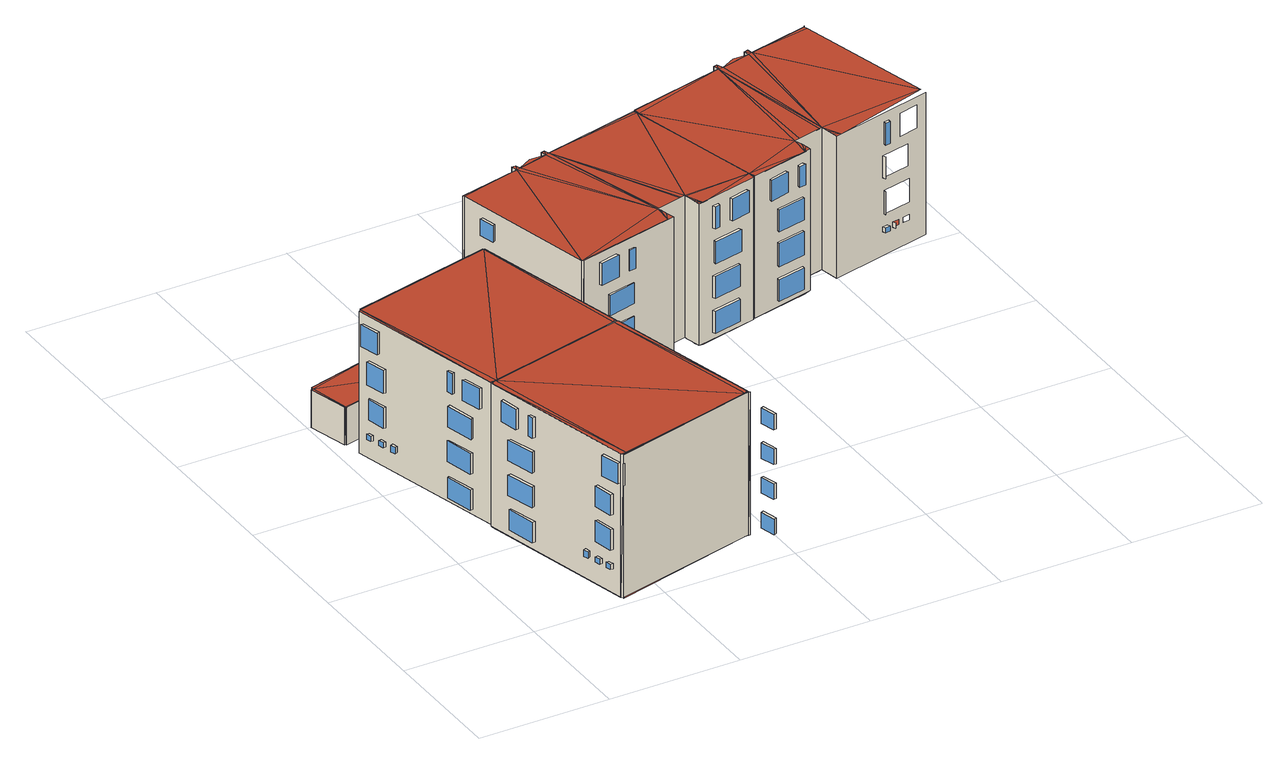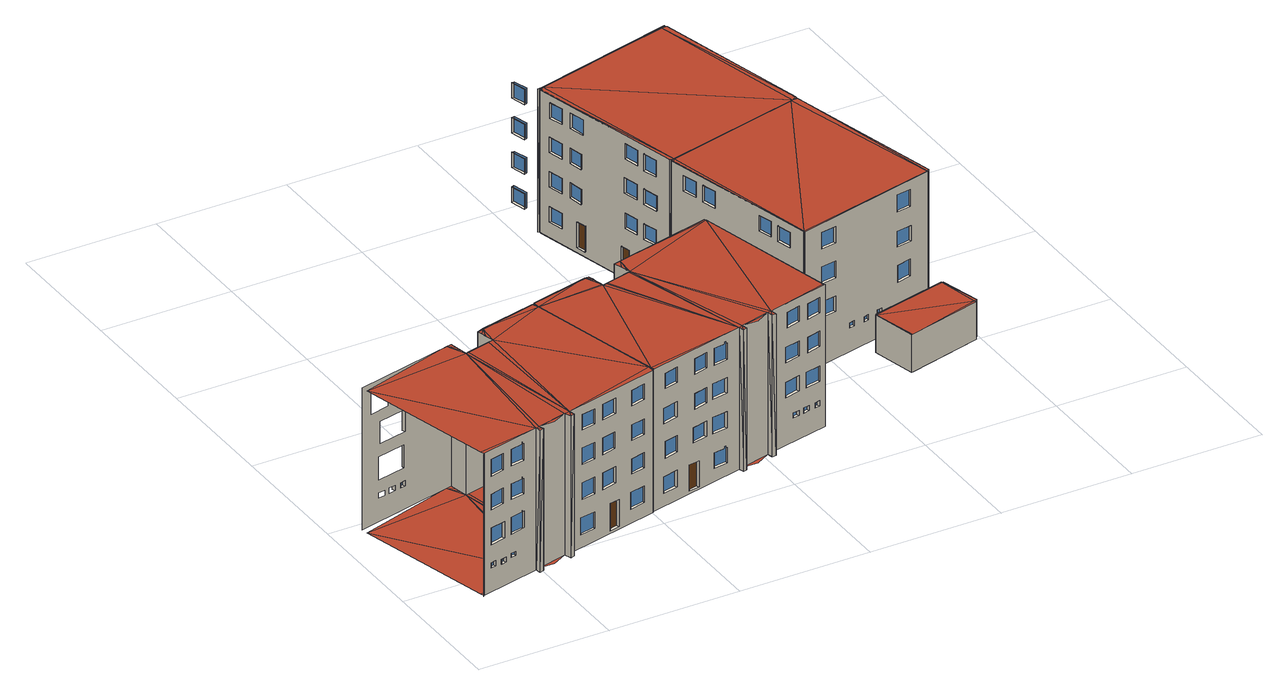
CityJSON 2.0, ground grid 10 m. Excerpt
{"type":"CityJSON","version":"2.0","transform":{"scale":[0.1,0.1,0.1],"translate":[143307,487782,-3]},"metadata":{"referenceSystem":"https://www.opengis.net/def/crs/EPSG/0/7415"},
"CityObjects":{
"building1":{"type":"Building","geometry":[{"type":"MultiSurface","lod":"2.2","boundaries":[[[0,1,2,3]],[[4,5,6,7]],[[8,9,10,11]],[[12,13,14,15]],[[16,1,0,17]],[[18,19,20,21]],[[22,5,4,23]],[[24,9,8,25]],[[26,13,12,27]],[[28,2,1,16]],[[17,0,3,29]],[[23,4,7,30]],[[31,6,5,22]],[[32,33,34,35]],[[30,7,6,31]],[[36,37,38,39]],[[40,10,9,24]],[[41,14,13,26]],[[25,8,11,42]],[[27,12,15,43]],[[29,3,2,28]],[[44,19,18,45]],[[45,18,21,46]],[[47,20,19,44]],[[48,49,50]],[[42,11,10,40]],[[43,15,14,41]],[[46,21,20,47]],[[51,48,50]],[[52,37,36,53]],[[53,36,39,54]],[[55,38,37,52]],[[54,39,38,55]],[[56,48,57]],[[58,59,51]],[[51,50,60]],[[48,61,49]],[[62,63,64,65]],[[66,67,68,69]],[[50,70,60]],[[61,71,49]],[[72,73,74,75]],[[76,77,78,79]],[[49,50,80,81],[82,83,84,85],[25,24,40,42],[27,26,41,43],[17,16,28,29],[86,87,88,89],[90,91,92,93],[94,95,96,97],[98,99,100,101],[53,52,55,54],[45,44,47,46],[23,22,31,30]],[[87,63,62,86]],[[99,67,66,98]],[[91,73,72,90]],[[95,77,76,94]],[[86,62,65,89]],[[88,64,63,87]],[[89,65,64,88]],[[102,103,104,105]],[[100,68,67,99]],[[98,66,69,101]],[[92,74,73,91]],[[96,78,77,95]],[[90,72,75,93]],[[94,76,79,97]],[[83,103,102,82]],[[101,69,68,100]],[[93,75,74,92]],[[97,79,78,96]],[[84,104,103,83]],[[82,102,105,85]],[[85,105,104,84]],[[106,107,108,109]],[[110,111,112,113]],[[114,115,116,117]],[[118,107,106,119]],[[120,121,122,123]],[[119,106,109,124]],[[125,108,107,118]],[[126,111,110,127]],[[128,115,114,129]],[[130,121,120,131]],[[132,133,134,135]],[[70,136,60]],[[137,71,61]],[[124,109,108,125]],[[138,112,111,126]],[[127,110,113,139]],[[140,116,115,128]],[[129,114,117,141]],[[131,120,123,142]],[[143,122,121,130]],[[144,133,132,145]],[[145,132,135,146]],[[147,134,133,144]],[[139,113,112,138]],[[141,117,116,140]],[[142,123,122,143]],[[146,135,134,147]],[[80,136,70]],[[137,81,71]],[[148,149,150]],[[81,151,152]],[[153,154,155,156]],[[81,148,157,158],[159,160,161,162],[163,164,165,166],[167,168,169,170],[119,118,125,124],[171,172,173,174],[175,176,177,178],[179,180,181,182],[129,128,140,141],[131,130,143,142],[127,126,138,139],[145,144,147,146]],[[183,184,185,186]],[[187,188,189,190]],[[191,192,193,194]],[[180,154,153,179]],[[179,153,156,182]],[[181,155,154,180]],[[182,156,155,181]],[[195,196,197,198]],[[199,200,201,202]],[[168,188,187,167]],[[164,192,191,163]],[[176,184,183,175]],[[177,185,184,176]],[[175,183,186,178]],[[178,186,185,177]],[[160,200,199,159]],[[167,187,190,170]],[[169,189,188,168]],[[163,191,194,166]],[[165,193,192,164]],[[150,149,203]],[[151,204,152]],[[172,196,195,171]],[[171,195,198,174]],[[173,197,196,172]],[[159,199,202,162]],[[161,201,200,160]],[[170,190,189,169]],[[166,194,193,165]],[[174,198,197,173]],[[149,157,203]],[[204,158,152]],[[162,202,201,161]],[[157,158,203]],[[205,206,207]],[[158,204,203]],[[208,209,207,206]],[[207,209,205]],[[208,206,210]],[[205,210,206]],[[211,212,210]],[[211,210,205]],[[203,204,213]],[[204,214,213]],[[209,208,215]],[[205,209,215]],[[208,210,216]],[[208,216,215]],[[215,216,217]],[[215,217,218]],[[219,220,221,222]],[[223,224,225,226]],[[227,228,229,230]],[[211,205,231]],[[210,212,232]],[[233,205,215]],[[216,210,234]],[[235,236,221,220]],[[222,221,236,237]],[[238,235,220,219]],[[215,218,239]],[[240,217,216]],[[241,242,225,224]],[[243,241,224,223]],[[226,225,242,244]],[[245,246,229,228]],[[247,245,228,227]],[[230,229,246,248]],[[58,249,59]],[[250,56,57]],[[250,137,61]],[[60,136,249]],[[237,236,235,238]],[[244,242,241,243]],[[248,246,245,247]],[[212,211,231,232]],[[217,218,251,252]],[[150,203,253]],[[254,204,151]],[[213,255,203]],[[214,204,256]],[[233,231,205]],[[234,210,232]],[[233,215,239]],[[216,234,240]],[[48,51,257,258]],[[259,260,261,262]],[[263,264,261,260]],[[265,263,260,259]],[[262,261,264,266]],[[266,264,263,265]],[[81,148,267,268]],[[81,80,269,268]],[[270,271,272,273]],[[256,255,213,214],[243,244,226,223],[238,237,222,219],[247,248,230,227],[274,275,276,277],[278,279,280,281],[282,283,284,285],[265,266,262,259],[286,287,273,270],[288,289,290,291]],[[292,293,272,271]],[[273,272,293,287]],[[286,292,271,270]],[[287,293,292,286]],[[234,232,231]],[[233,234,231]],[[294,234,233]],[[294,295,234]],[[233,296,294]],[[234,295,297]],[[234,297,240]],[[233,239,296]],[[252,251,294,295]],[[297,252,240]],[[239,251,296]],[[136,298,249]],[[299,137,250]],[[291,300,301,290]],[[302,303,301,300]],[[288,302,300,291]],[[290,301,303,289]],[[299,254,151]],[[150,253,304]],[[289,303,302,288]],[[203,255,253]],[[256,204,254]],[[281,305,306,280]],[[285,307,308,284]],[[277,309,310,276]],[[311,312,306,305]],[[278,311,305,281]],[[280,306,312,279]],[[313,314,308,307]],[[282,313,307,285]],[[284,308,314,283]],[[315,316,310,309]],[[276,310,316,275]],[[274,315,309,277]],[[279,312,311,278]],[[283,314,313,282]],[[275,316,315,274]],[[317,318,319,320]],[[321,322,323,324]],[[325,326,327,328]],[[329,330,331,332]],[[333,318,317,334]],[[335,322,321,336]],[[337,326,325,338]],[[339,330,329,340]],[[334,317,320,341]],[[342,319,318,333]],[[336,321,324,343]],[[344,323,322,335]],[[338,325,328,345]],[[346,327,326,337]],[[340,329,332,347]],[[348,331,330,339]],[[349,350,351,352]],[[353,354,355,356]],[[357,358,359,360]],[[361,362,363,364]],[[341,320,319,342]],[[343,324,323,344]],[[345,328,327,346]],[[347,332,331,348]],[[249,365,257]],[[250,258,366]],[[257,367,249]],[[258,250,368]],[[369,350,349,370]],[[371,354,353,372]],[[373,358,357,374]],[[375,362,361,376]],[[370,349,352,377]],[[372,353,356,378]],[[374,357,360,379]],[[380,351,350,369]],[[381,355,354,371]],[[382,359,358,373]],[[376,361,364,383]],[[384,363,362,375]],[[385,386,387,388]],[[389,390,391,392]],[[393,394,395,396]],[[377,352,351,380]],[[378,356,355,381]],[[379,360,359,382]],[[257,258,368]],[[383,364,363,384]],[[397,398,399,400]],[[249,298,365]],[[299,250,366]],[[257,368,367]],[[401,386,385,402]],[[403,390,389,404]],[[405,394,393,406]],[[402,385,388,407]],[[408,387,386,401]],[[404,389,392,409]],[[410,391,390,403]],[[406,393,396,411]],[[412,395,394,405]],[[413,398,397,414]],[[415,399,398,413]],[[414,397,400,416]],[[407,388,387,408]],[[409,392,391,410]],[[411,396,395,412]],[[416,400,399,415]],[[417,418,419,420]],[[421,422,423,424]],[[425,426,427,428]],[[429,430,431,432]],[[433,418,417,434]],[[435,436,437,438]],[[258,257,439,440],[441,442,443,444],[445,446,447,448],[449,450,451,452],[453,454,455,456],[457,458,459,460],[461,462,463,464],[406,405,412,411],[376,375,384,383],[404,403,410,409],[370,369,380,377],[402,401,408,407],[372,371,381,378],[374,373,382,379],[465,466,467,468],[469,470,471,472],[414,413,415,416],[434,433,473,474]],[[454,422,421,453]],[[462,426,425,461]],[[446,430,429,445]],[[434,417,420,474]],[[473,419,418,433]],[[298,439,365]],[[440,299,366]],[[474,420,419,473]],[[453,421,424,456]],[[455,423,422,454]],[[461,425,428,464]],[[463,427,426,462]],[[445,429,432,448]],[[447,431,430,446]],[[475,476,477,478]],[[479,480,481,482]],[[483,484,485,486]],[[487,488,489,490]],[[456,424,423,455]],[[464,428,427,463]],[[448,432,431,447]],[[470,436,435,469]],[[469,435,438,472]],[[471,437,436,470]],[[472,438,437,471]],[[442,476,475,441]],[[458,480,479,457]],[[450,484,483,449]],[[466,488,487,465]],[[441,475,478,444]],[[443,477,476,442]],[[457,479,482,460]],[[459,481,480,458]],[[449,483,486,452]],[[451,485,484,450]],[[465,487,490,468]],[[467,489,488,466]],[[468,490,489,467]],[[491,492,493,494]],[[444,478,477,443]],[[460,482,481,459]],[[452,486,485,451]],[[495,267,304]],[[268,496,299]],[[269,439,298]],[[268,299,440]],[[497,492,491,498]],[[499,500,501,502]],[[498,491,494,503]],[[504,493,492,497]],[[269,268,440]],[[503,494,493,504]],[[269,440,439]],[[505,500,499,506]],[[506,499,502,507]],[[508,501,500,505]],[[253,495,304]],[[299,496,254]],[[507,502,501,508]],[[509,510,511,512]],[[513,514,515,516]],[[517,518,519,520]],[[521,522,523,524]],[[525,510,509,526]],[[268,267,527,528],[529,530,531,532],[533,534,535,536],[537,538,539,540],[541,542,543,544],[545,546,547,548],[549,550,551,552],[553,554,555,556],[506,505,508,507],[498,497,504,503],[526,525,557,558]],[[542,514,513,541]],[[550,518,517,549]],[[534,522,521,533]],[[526,509,512,558]],[[557,511,510,525]],[[558,512,511,557]],[[559,560,561,562]],[[563,564,565,566]],[[567,568,569,570]],[[571,572,573,574]],[[543,515,514,542]],[[541,513,516,544]],[[549,517,520,552]],[[551,519,518,550]],[[533,521,524,536]],[[535,523,522,534]],[[544,516,515,543]],[[552,520,519,551]],[[536,524,523,535]],[[527,495,253]],[[496,528,254]],[[554,560,559,553]],[[546,564,563,545]],[[538,568,567,537]],[[530,572,571,529]],[[553,559,562,556]],[[555,561,560,554]],[[547,565,564,546]],[[545,563,566,548]],[[537,567,570,540]],[[539,569,568,538]],[[529,571,574,532]],[[531,573,572,530]],[[556,562,561,555]],[[548,566,565,547]],[[540,570,569,539]],[[532,574,573,531]],[[255,254,253]],[[255,256,254]],[[253,254,527]],[[254,528,527]],[[575,576,577]],[[578,575,577]],[[579,580,581,582]],[[583,584,585,586]],[[587,588,589,590]],[[576,577,591,592],[593,594,595,596],[597,598,599,600],[601,602,603,604]],[[598,580,579,597]],[[602,584,583,601]],[[594,588,587,593]],[[597,579,582,600]],[[599,581,580,598]],[[601,583,586,604]],[[603,585,584,602]],[[595,589,588,594]],[[593,587,590,596]],[[600,582,581,599]],[[604,586,585,603]],[[596,590,589,595]],[[592,605,606]],[[591,592,606]],[[607,608,609,610]],[[611,612,613,614]],[[615,616,617,618]],[[619,620,621,622]],[[623,624,621,620]],[[625,623,620,619]],[[622,621,624,626]],[[627,628,629,630]],[[626,624,623,625]],[[631,632,609,608]],[[633,634,613,612]],[[635,631,608,607]],[[610,609,632,636]],[[637,633,612,611]],[[614,613,634,638]],[[639,640,617,616]],[[641,639,616,615]],[[618,617,640,642]],[[643,644,645,646]],[[591,647,577]],[[576,648,592]],[[649,650,645,644]],[[647,591,606]],[[592,648,605]],[[651,649,644,643]],[[646,645,650,652]],[[653,654,655,656]],[[657,658,659,660]],[[636,632,631,635]],[[638,634,633,637]],[[661,662,663,664]],[[665,666,629,628]],[[642,640,639,641]],[[667,665,628,627]],[[630,629,666,668]],[[669,670,659,658]],[[671,669,658,657]],[[660,659,670,672]],[[652,650,649,651]],[[577,673,578]],[[674,576,575]],[[672,670,669,671]],[[675,676,677,678]],[[679,680,681,682]],[[683,684,685,686]],[[687,688,689,690]],[[648,647,606,605],[635,636,610,607],[691,692,678,675],[637,638,614,611],[693,694,682,679],[641,642,618,615],[695,696,686,683],[625,626,622,619],[651,652,646,643],[697,698,690,687]],[[668,666,665,667]],[[699,700,689,688]],[[697,699,688,687]],[[690,689,700,698]],[[701,702,703,704]],[[705,706,655,654]],[[707,708,703,702]],[[698,700,699,697]],[[709,710,663,662]],[[711,705,654,653]],[[656,655,706,712]],[[713,707,702,701]],[[704,703,708,714]],[[715,709,662,661]],[[664,663,710,716]],[[717,718,677,676]],[[691,717,676,675]],[[678,677,718,692]],[[719,720,681,680]],[[693,719,680,679]],[[682,681,720,694]],[[721,722,685,684]],[[695,721,684,683]],[[686,685,722,696]],[[714,708,707,713]],[[692,718,717,691]],[[694,720,719,693]],[[723,724,725,726]],[[727,728,729,730]],[[696,722,721,695]],[[731,732,578,575],[667,668,630,627],[733,734,730,727],[711,712,656,653],[715,716,664,661],[671,672,660,657],[713,714,704,701],[735,736,726,723]],[[737,738,725,724]],[[735,737,724,723]],[[726,725,738,736]],[[739,740,729,728]],[[733,739,728,727]],[[730,729,740,734]],[[736,738,737,735]],[[712,706,705,711]],[[716,710,709,715]],[[734,740,739,733]],[[648,576,741]],[[647,742,577]],[[742,673,577]],[[741,576,674]],[[743,744,647,648]],[[745,647,744]],[[648,746,743]],[[744,743,746]],[[747,647,745]],[[648,748,746]],[[744,746,745]],[[745,748,747]],[[745,746,748]],[[647,747,742]],[[648,741,748]],[[748,747,749,750]],[[751,749,747]],[[748,750,752]],[[747,749,742]],[[750,748,741]],[[731,753,674]],[[673,754,732]],[[674,753,755]],[[673,756,754]],[[756,673,742]],[[741,674,755]],[[749,750,757]],[[750,758,757]],[[741,742,732,731]],[[759,749,757]],[[750,760,758]],[[757,758,760]],[[749,761,742]],[[741,762,750]],[[742,761,763]],[[764,762,741]],[[761,749,759]],[[760,750,762]],[[757,760,759]],[[759,762,761]],[[759,760,762]],[[763,761,765]],[[766,762,764]],[[741,742,767,768]],[[769,770,771,772]],[[773,774,775,776]],[[777,778,779,780]],[[781,782,783,784]],[[761,785,765]],[[786,762,766]],[[761,767,785]],[[786,768,762]],[[787,788,771,770]],[[772,771,788,789]],[[790,787,770,769]],[[791,792,775,774]],[[793,791,774,773]],[[776,775,792,794]],[[795,796,779,778]],[[797,795,778,777]],[[780,779,796,798]],[[799,800,783,782]],[[801,799,782,781]],[[784,783,800,802]],[[768,767,803,804]],[[803,805,806]],[[804,807,808]],[[806,805,809]],[[807,810,808]],[[811,806,809]],[[807,812,810]],[[789,788,787,790]],[[794,792,791,793]],[[798,796,795,797]],[[802,800,799,801]],[[813,814,815,816]],[[817,818,819,820]],[[821,822,823,824]],[[767,761,825]],[[768,826,762]],[[827,828,829,830]],[[831,832,833,834]],[[835,836,837,838]],[[839,840,841,842]],[[843,844,815,814]],[[816,815,844,845]],[[846,843,814,813]],[[847,848,819,818]],[[820,819,848,849]],[[850,847,818,817]],[[851,852,823,822]],[[853,851,822,821]],[[824,823,852,854]],[[855,856,837,836]],[[857,855,836,835]],[[838,837,856,858]],[[859,860,861,862]],[[858,856,855,857]],[[863,811,767]],[[812,864,768]],[[865,866,761,762],[790,789,772,769],[846,845,816,813],[867,868,869,870],[797,798,780,777],[850,849,820,817],[871,872,873,874],[875,876,877,878],[853,854,824,821],[801,802,784,781],[793,794,776,773],[879,880,881,882],[883,884,862,859]],[[863,806,811]],[[812,807,864]],[[885,886,861,860]],[[883,885,860,859]],[[862,861,886,884]],[[845,844,843,846]],[[849,848,847,850]],[[854,852,851,853]],[[887,888,829,828]],[[830,829,888,889]],[[890,887,828,827]],[[884,886,885,883]],[[891,892,833,832]],[[834,833,892,893]],[[894,891,832,831]],[[895,896,841,840]],[[897,895,840,839]],[[842,841,896,898]],[[899,900,803,804],[857,858,838,835],[901,902,903,904],[897,898,842,839],[894,893,834,831],[890,889,830,827]],[[904,905,906,903]],[[825,761,907]],[[762,826,908]],[[806,863,900]],[[899,864,807]],[[878,909,910,877]],[[870,911,912,869]],[[874,913,914,873]],[[882,915,916,881]],[[889,888,887,890]],[[917,918,906,905]],[[893,892,891,894]],[[901,917,905,904]],[[903,906,918,902]],[[898,896,895,897]],[[863,767,825]],[[768,864,826]],[[919,920,910,909]],[[875,919,909,878]],[[877,910,920,876]],[[921,922,912,911]],[[867,921,911,870]],[[869,912,922,868]],[[923,924,914,913]],[[925,926,916,915]],[[873,914,924,872]],[[881,916,926,880]],[[871,923,913,874]],[[879,925,915,882]],[[902,918,917,901]],[[876,920,919,875]],[[868,922,921,867]],[[872,924,923,871]],[[880,926,925,879]],[[927,899,900]],[[928,927,900]],[[900,863,928]],[[864,899,927]],[[928,863,929]],[[927,930,864]],[[865,866,928,927]],[[825,907,866]],[[908,826,865]],[[931,932,866]],[[933,934,865]],[[866,865,931]],[[865,934,931]],[[935,936,937,938]],[[939,940,941,942]],[[943,944,945,946]],[[947,948,949,950]],[[951,952,953,954]],[[929,863,955]],[[930,956,864]],[[957,863,932]],[[958,933,864]],[[959,960,961,962]],[[963,964,941,940]],[[965,966,945,944]],[[967,963,940,939]],[[942,941,964,968]],[[969,965,944,943]],[[946,945,966,970]],[[971,972,973,974]],[[975,976,937,936]],[[977,975,936,935]],[[938,937,976,978]],[[979,980,949,948]],[[981,982,983,984]],[[985,979,948,947]],[[950,949,980,986]],[[987,988,953,952]],[[989,987,952,951]],[[954,953,988,990]],[[991,992,928,927],[977,978,938,935],[993,994,995,996],[997,998,984,981],[999,1000,974,971],[1001,1002,962,959]],[[968,964,963,967]],[[970,966,965,969]],[[986,980,979,985]],[[990,988,987,989]],[[978,976,975,977]],[[1003,1004,961,960]],[[962,961,1004,1002]],[[1001,1003,960,959]],[[931,1005,932]],[[933,1006,934]],[[1007,1008,973,972]],[[974,973,1008,1000]],[[999,1007,972,971]],[[955,863,957]],[[864,956,958]],[[1009,1010,983,982]],[[984,983,1010,998]],[[997,1009,982,981]],[[1011,1012,1013,1014]],[[996,1015,1016,995]],[[1017,1018,1019,1020]],[[1021,1022,1023,1024]],[[1025,1026,1016,1015]],[[1027,1028,1029,1030]],[[993,1025,1015,996]],[[995,1016,1026,994]],[[1031,1032,1013,1012]],[[1033,1031,1012,1011]],[[1014,1013,1032,1034]],[[1002,1004,1003,1001]],[[1000,1008,1007,999]],[[998,1010,1009,997]],[[994,1026,1025,993]],[[1006,1005,931,934],[967,968,942,939],[985,986,950,947],[1035,1036,1020,1017],[1037,1038,1039,1040],[1041,1042,1030,1027],[1043,1044,1045,1046],[1047,1048,1024,1021],[1049,1050,1051,1052],[969,970,946,943],[989,990,954,951],[1053,1054,1055,1056],[1033,1034,1014,1011]],[[1034,1032,1031,1033]],[[1005,957,932]],[[958,1006,933]],[[1057,1058,1019,1018]],[[1035,1057,1018,1017]],[[1020,1019,1058,1036]],[[1059,1060,1023,1022]],[[1047,1059,1022,1021]],[[1024,1023,1060,1048]],[[1061,1062,1029,1028]],[[1041,1061,1028,1027]],[[1030,1029,1062,1042]],[[991,1063,956]],[[992,955,1064]],[[957,1065,955]],[[1066,958,956]],[[1065,1064,955]],[[1063,1066,956]],[[958,957,992,991]],[[1036,1058,1057,1035]],[[1048,1060,1059,1047]],[[1042,1062,1061,1041]],[[1040,1067,1068,1039]],[[1046,1069,1070,1045]],[[1052,1071,1072,1051]],[[1056,1073,1074,1055]],[[1005,1075,957]],[[958,1076,1006]],[[958,957,1077,1078]],[[1079,1080,1068,1067]],[[1037,1079,1067,1040]],[[1039,1068,1080,1038]],[[1081,1082,1070,1069]],[[1083,1084,1072,1071]],[[1043,1081,1069,1046]],[[1045,1070,1082,1044]],[[1049,1083,1071,1052]],[[1051,1072,1084,1050]],[[1085,1086,1074,1073]],[[1053,1085,1073,1056]],[[1055,1074,1086,1054]],[[1005,1087,1075]],[[1006,1076,1088]],[[1038,1080,1079,1037]],[[1044,1082,1081,1043]],[[1050,1084,1083,1049]],[[1054,1086,1085,1053]],[[1078,1077,1089,1090]],[[1091,1090,1092]],[[1093,1094,1089]],[[1093,1095,1094]],[[1096,1091,1092]],[[1094,1095,1077]],[[1078,1096,1092]],[[1005,1077,1087]],[[1078,1006,1088]],[[1005,1097,1077]],[[1078,1098,1006]],[[1005,1006,1099]],[[1006,1100,1099]],[[1101,1005,1099]],[[1100,1006,1102]],[[1099,1100,1101]],[[1100,1102,1101]],[[1006,1098,1102]],[[1101,1097,1005]],[[1102,1101,1097,1098]],[[1077,1097,1103]],[[1078,1104,1098]],[[1098,1097,1103,1104]],[[1105,1103,1097]],[[1098,1104,1106]],[[1107,1077,1103]],[[1078,1108,1104]],[[1094,1077,1109]],[[1078,1092,1110]],[[1103,1104,1111]],[[1103,1111,1112]],[[1107,1103,1112]],[[1111,1104,1108]],[[1112,1111,1113]],[[1113,1107,1112]],[[1111,1108,1114]],[[1111,1114,1113]],[[1114,1108,1107]],[[1113,1114,1107]],[[1115,1116,1089,1090],[1117,1118,1119,1120],[1121,1122,1123,1124],[1125,1126,1127,1128],[1129,1130,1131,1132],[1133,1134,1135,1136],[1137,1138,1139,1140],[1141,1142,1143,1144]],[[1109,1077,1107]],[[1078,1110,1108]],[[1136,1145,1146,1135]],[[1128,1147,1148,1127]],[[1120,1149,1150,1119]],[[1132,1151,1152,1131]],[[1153,1154,1146,1145]],[[1133,1153,1145,1136]],[[1135,1146,1154,1134]],[[1155,1156,1150,1149]],[[1117,1155,1149,1120]],[[1119,1150,1156,1118]],[[1134,1154,1153,1133]],[[1118,1156,1155,1117]],[[1157,1158,1159,1160]],[[1161,1162,1163,1164]],[[1165,1166,1167,1168]],[[1140,1169,1170,1139]],[[1171,1172,1159,1158]],[[1173,1171,1158,1157]],[[1160,1159,1172,1174]],[[1175,1176,1163,1162]],[[1177,1175,1162,1161]],[[1164,1163,1176,1178]],[[1179,1180,1167,1166]],[[1181,1179,1166,1165]],[[1168,1167,1180,1182]],[[1183,1184,1185,1186]],[[1187,1188,1185,1184]],[[1189,1187,1184,1183]],[[1186,1185,1188,1190]],[[1174,1172,1171,1173]],[[1178,1176,1175,1177]],[[1190,1188,1187,1189]],[[1182,1180,1179,1181]],[[1191,1192,1107,1108],[1177,1178,1164,1161],[1193,1194,1195,1196],[1181,1182,1168,1165],[1197,1198,1199,1200],[1173,1174,1160,1157],[1201,1202,1203,1204],[1189,1190,1186,1183],[1205,1206,1207,1208],[1209,1210,1211,1212]],[[1208,1213,1214,1207]],[[1204,1215,1216,1203]],[[1196,1217,1218,1195]],[[1200,1219,1220,1199]],[[1108,1110,1221]],[[1222,1109,1107]],[[1223,1224,1214,1213]],[[1205,1223,1213,1208]],[[1207,1214,1224,1206]],[[1192,1222,1107]],[[1108,1221,1191]],[[1206,1224,1223,1205]],[[1225,1226,1216,1215]],[[1201,1225,1215,1204]],[[1203,1216,1226,1202]],[[1227,1228,1218,1217]],[[1193,1227,1217,1196]],[[1195,1218,1228,1194]],[[1229,1230,1220,1219]],[[1197,1229,1219,1200]],[[1199,1220,1230,1198]],[[1212,1231,1232,1211]],[[1233,1234,1232,1231]],[[1209,1233,1231,1212]],[[1211,1232,1234,1210]],[[1202,1226,1225,1201]],[[1194,1228,1227,1193]],[[1198,1230,1229,1197]],[[1210,1234,1233,1209]],[[1192,1191,1235]],[[1191,1236,1235]]],"semantics":{"surfaces":[{"type":"Window"},{"type":"WallSurface","on_footprint_edge":true},{"type":"RoofSurface"},{"type":"Door"}],"values":[0,0,0,0,1,0,1,1,1,1,1,1,1,1,1,0,1,1,1,1,1,1,1,1,1,1,1,1,1,1,1,1,1,2,2,2,2,0,0,2,2,0,0,1,1,1,1,1,1,1,1,0,1,1,1,1,1,1,1,1,1,1,1,1,1,0,0,0,1,0,1,1,1,1,1,0,2,2,1,1,1,1,1,1,1,1,1,1,1,1,1,1,2,2,2,2,0,1,0,0,0,1,1,1,1,0,0,1,1,1,1,1,1,1,1,1,1,1,2,2,1,1,1,1,1,1,1,1,2,2,1,1,1,1,1,2,2,1,1,1,1,1,1,2,2,1,1,1,1,1,1,2,2,2,2,0,1,1,2,2,0,1,1,0,1,1,2,2,2,2,1,1,1,1,1,2,2,2,2,2,2,2,2,1,1,0,1,1,1,1,1,1,1,0,1,1,1,1,1,1,1,2,2,2,2,1,2,2,2,2,1,0,1,1,2,2,1,2,2,1,1,1,0,1,1,0,1,1,0,1,1,1,1,1,0,0,0,0,1,1,1,1,1,1,1,1,1,1,1,1,0,0,0,0,1,1,1,1,2,2,2,2,1,1,1,1,1,1,1,1,1,1,1,1,0,0,0,1,1,1,1,1,3,2,2,1,1,1,1,1,1,1,1,1,1,1,1,1,1,1,1,1,3,0,0,0,1,0,1,1,1,1,1,1,2,2,1,1,1,1,1,1,1,0,0,0,0,1,1,1,1,1,1,1,1,1,1,1,1,1,1,1,1,1,1,1,1,0,1,1,1,2,2,2,2,1,0,1,1,1,1,1,1,1,1,2,2,1,3,0,0,0,1,1,1,1,1,1,1,1,0,0,0,0,1,1,1,1,1,1,1,1,1,2,2,1,1,1,1,1,1,1,1,1,1,1,1,1,1,1,1,1,1,1,1,1,1,0,0,0,1,1,1,1,1,1,1,1,1,1,1,1,1,1,1,1,1,1,1,0,1,1,1,1,0,0,1,1,1,1,0,1,1,1,2,2,0,2,2,1,1,1,1,1,1,1,0,1,1,1,0,1,1,1,2,2,1,1,1,1,1,1,1,0,1,1,1,0,0,1,0,1,1,1,1,1,1,0,1,1,0,1,1,0,1,1,1,1,1,1,1,1,1,0,1,1,0,1,1,1,1,1,1,2,2,2,2,1,2,2,1,2,2,1,1,1,2,2,1,2,2,2,2,2,2,2,2,2,2,1,1,1,2,2,1,2,2,2,2,2,2,1,1,1,2,2,1,1,1,1,1,2,2,2,2,0,1,1,0,1,1,0,1,1,0,1,1,1,2,2,2,2,2,2,1,1,1,1,1,1,1,2,2,1,1,1,1,0,1,1,0,1,1,0,1,1,0,1,1,1,1,2,2,1,2,2,3,1,1,1,1,1,0,1,1,1,0,1,1,0,1,1,1,1,2,2,2,2,1,1,1,1,1,0,1,1,1,1,2,2,0,1,1,0,1,1,0,0,1,1,1,1,1,1,1,1,1,1,1,2,2,2,2,1,2,2,2,2,1,1,1,1,1,1,1,2,2,2,2,1,0,0,1,1,1,1,1,0,1,1,0,1,1,1,0,1,1,1,1,1,1,1,1,0,1,1,2,2,0,1,1,2,2,0,1,1,1,1,1,1,0,1,1,1,3,1,1,1,1,1,1,1,1,2,2,0,1,1,0,1,1,0,1,1,2,2,2,2,2,2,1,1,1,1,1,1,1,1,2,2,1,0,1,1,0,0,1,1,1,1,0,1,1,2,2,1,1,1,1,1,2,2,2,2,2,2,2,2,2,2,1,1,2,2,1,1,2,2,1,2,2,1,2,2,2,2,2,2,1,1,2,2,1,2,2,1,1,1,1,2,2,1,1,1,1,0,1,1,0,1,1,1,1,1,1,1,1,0,1,1,0,1,1,0,1,1,1,0,1,1,1,1,1,1,1,1,1,1,1,2,2,0,1,1,2,2,1,0,1,1,0,1,1,0,1,1,1,0,1,1,1,1,1,1,1,1]}}]}
},
"vertices":[
[70,10,109],[70,10,93],[66,24,93],[66,24,109],[68,16,28],[68,16,24],[67,20,24],[67,20,28],[68,16,55],[68,16,39],[65,31,39],[65,31,55],[68,16,82],[68,16,66],[65,31,66],[65,31,82],[72,10,93],[72,10,109],[66,27,27],[66,27,23],[65,31,23],[65,31,27],[70,16,24],[70,16,28],[70,16,39],[70,16,55],[70,16,66],[70,16,82],[68,25,93],[68,25,109],[69,20,28],[69,20,24],[73,6,110],[72,6,110],[72,6,93],[73,6,93],[63,37,28],[63,37,23],[62,41,23],[62,41,28],[67,31,39],[67,31,66],[67,31,55],[67,31,82],[68,27,23],[68,27,27],[67,31,27],[67,31,23],[73,8,116],[72,9,116],[72,9,5],[73,8,5],[65,38,23],[65,38,28],[64,42,28],[64,42,23],[75,9,116],[73,7,116],[75,9,5],[73,7,5],[76,9,5],[76,9,116],[51,90,108],[51,90,92],[50,94,92],[50,94,108],[51,90,27],[51,90,11],[46,112,11],[46,112,27],[43,129,5],[43,129,116],[51,90,81],[51,90,65],[45,112,65],[45,112,81],[51,90,54],[51,90,38],[45,112,38],[45,112,54],[43,131,5],[43,131,116],[49,105,108],[49,105,92],[46,120,92],[46,120,108],[53,90,108],[53,90,92],[52,94,92],[52,94,108],[53,91,81],[53,91,65],[47,112,65],[47,112,81],[53,91,54],[53,91,38],[47,112,38],[47,112,54],[53,90,27],[53,90,11],[47,112,11],[47,112,27],[47,105,108],[47,105,92],[44,119,92],[44,119,108],[39,140,108],[39,140,92],[35,155,92],[35,155,108],[37,147,81],[37,147,65],[32,169,65],[32,169,81],[37,148,26],[37,148,10],[32,169,10],[32,169,26],[41,140,92],[41,140,108],[37,148,54],[37,148,38],[32,170,38],[32,170,54],[37,155,108],[37,155,92],[39,148,65],[39,148,81],[39,148,10],[39,148,26],[39,148,38],[39,148,54],[33,165,108],[33,165,92],[32,170,92],[32,170,108],[47,132,5],[47,132,116],[34,170,65],[34,170,81],[33,170,10],[33,170,26],[33,170,54],[33,170,38],[35,166,92],[35,166,108],[33,170,108],[33,170,92],[43,131,6],[43,132,6],[48,132,6],[48,132,116],[43,132,116],[20,218,27],[20,218,22],[19,222,22],[19,222,27],[13,254,6],[13,254,116],[18,236,108],[18,236,91],[14,250,91],[14,250,108],[19,229,82],[19,229,64],[15,244,64],[15,244,82],[19,229,53],[19,229,37],[15,244,37],[15,244,53],[16,240,26],[16,240,22],[15,244,22],[15,244,26],[19,229,26],[19,229,22],[18,233,22],[18,233,26],[22,219,27],[22,219,22],[21,223,22],[21,223,27],[17,229,26],[17,229,22],[16,233,22],[16,233,26],[17,229,53],[17,229,37],[14,243,37],[14,243,53],[17,229,82],[17,229,64],[13,244,64],[13,244,82],[14,240,26],[14,240,22],[13,244,22],[13,244,26],[16,235,108],[16,235,91],[12,250,91],[12,250,108],[15,255,6],[15,255,116],[11,268,6],[10,268,35],[10,268,6],[2,298,35],[2,298,6],[11,268,35],[11,267,6],[11,267,35],[15,256,6],[15,256,116],[4,299,6],[4,299,35],[4,301,35],[4,301,6],[30,260,81],[31,258,81],[31,258,69],[30,260,69],[31,260,109],[31,258,109],[31,258,96],[31,260,96],[31,260,55],[31,258,55],[31,258,42],[31,260,42],[69,281,6],[69,281,35],[69,282,6],[69,282,35],[43,261,81],[43,261,69],[42,262,69],[42,262,81],[61,316,6],[61,316,35],[43,261,109],[43,261,96],[42,262,109],[42,262,96],[43,261,55],[43,261,42],[42,263,55],[42,263,42],[182,35,5],[182,35,116],[62,316,6],[62,316,35],[124,281,6],[124,281,116],[124,282,6],[124,282,116],[185,36,5],[185,36,116],[56,266,28],[57,264,28],[57,264,24],[56,266,24],[61,265,28],[61,265,24],[60,267,28],[60,267,24],[155,158,6],[155,158,116],[155,158,5],[68,269,28],[68,267,28],[68,267,24],[68,269,24],[109,278,55],[109,278,43],[97,276,43],[97,276,55],[109,278,82],[109,278,69],[97,276,69],[97,276,82],[109,278,109],[109,278,96],[97,276,96],[97,276,109],[72,270,28],[72,270,24],[84,272,28],[84,272,24],[80,271,24],[80,271,28],[72,268,28],[72,268,24],[70,282,6],[70,282,35],[62,315,6],[62,315,35],[152,158,5],[152,158,116],[80,269,28],[80,269,24],[84,270,28],[84,270,24],[152,158,6],[97,274,82],[97,274,69],[98,274,109],[98,274,96],[98,274,55],[98,274,43],[109,276,82],[109,276,69],[109,276,109],[109,276,96],[109,276,55],[109,276,43],[190,10,29],[190,10,17],[187,22,17],[187,22,29],[190,11,110],[190,11,98],[187,22,98],[187,22,110],[190,11,83],[190,11,71],[187,22,71],[187,22,83],[190,11,56],[190,11,44],[187,22,44],[187,22,56],[192,11,17],[192,11,29],[192,11,98],[192,11,110],[192,11,71],[192,11,83],[192,11,44],[192,11,56],[189,23,29],[189,23,17],[189,23,110],[189,23,98],[189,23,83],[189,23,71],[189,23,56],[189,23,44],[181,45,83],[181,45,71],[178,57,71],[178,57,83],[181,45,56],[181,45,44],[178,57,44],[178,57,56],[181,45,29],[181,45,17],[178,57,17],[178,57,29],[181,45,110],[181,45,98],[178,57,98],[178,57,110],[185,38,5],[185,38,116],[186,35,5],[186,35,116],[183,45,71],[183,45,83],[183,45,44],[183,45,56],[183,45,17],[183,45,29],[183,46,98],[183,46,110],[180,57,83],[180,57,56],[180,57,29],[180,57,71],[180,57,44],[180,57,17],[180,57,110],[180,57,98],[176,63,56],[176,63,44],[174,75,44],[174,75,56],[176,63,83],[176,63,71],[174,75,71],[174,75,83],[176,64,110],[176,64,98],[174,75,98],[174,75,110],[175,71,29],[175,71,9],[173,78,9],[173,78,29],[178,64,44],[178,64,56],[178,64,71],[178,64,83],[178,64,98],[178,64,110],[176,75,56],[176,75,44],[176,75,83],[176,75,71],[175,76,110],[175,76,98],[177,71,9],[177,71,29],[175,79,9],[175,79,29],[165,112,29],[165,112,9],[163,120,9],[163,120,29],[164,115,83],[164,115,71],[161,127,71],[161,127,83],[164,115,56],[164,115,44],[161,127,44],[161,127,56],[164,115,110],[164,115,98],[161,127,98],[161,127,110],[167,113,9],[167,113,29],[161,128,29],[161,128,25],[160,132,25],[160,132,29],[156,157,5],[156,157,116],[162,134,110],[162,134,97],[159,145,97],[159,145,110],[166,116,110],[166,116,98],[163,128,98],[163,128,110],[162,134,83],[162,134,71],[159,146,71],[159,146,83],[166,115,83],[166,115,71],[163,127,71],[163,127,83],[162,134,56],[162,134,44],[159,145,44],[159,145,56],[166,116,56],[166,116,44],[163,127,44],[163,127,56],[161,138,29],[161,138,25],[160,142,25],[160,142,29],[163,128,29],[163,128,25],[162,132,25],[162,132,29],[165,120,9],[165,120,29],[160,133,110],[160,133,97],[157,145,97],[157,145,110],[160,133,56],[160,133,44],[157,145,44],[157,145,56],[160,133,83],[160,133,71],[157,145,71],[157,145,83],[159,137,29],[159,137,25],[158,141,25],[158,141,29],[150,169,109],[150,169,97],[147,181,97],[147,181,109],[155,160,6],[155,160,116],[152,169,97],[152,169,109],[146,187,110],[146,187,97],[143,199,97],[143,199,110],[149,181,109],[149,181,97],[148,188,97],[148,188,110],[145,199,110],[145,199,97],[134,236,29],[134,236,8],[132,243,8],[132,243,29],[133,239,83],[133,239,70],[130,250,70],[130,250,83],[133,239,56],[133,239,43],[130,251,43],[130,251,56],[133,239,110],[133,239,98],[130,251,98],[130,251,110],[136,236,8],[136,236,29],[125,281,6],[125,281,116],[131,258,110],[131,258,98],[128,269,98],[128,269,110],[135,240,110],[135,240,98],[132,251,98],[132,251,110],[131,258,83],[131,258,70],[128,269,70],[128,269,83],[135,239,83],[135,239,70],[132,251,70],[132,251,83],[131,257,56],[131,257,43],[128,269,43],[128,269,56],[135,239,56],[135,239,43],[132,251,43],[132,251,56],[131,257,29],[131,257,17],[128,269,17],[128,269,29],[134,244,8],[134,244,29],[129,257,29],[129,257,17],[126,268,17],[126,268,29],[129,257,56],[129,257,43],[126,269,43],[126,269,56],[129,257,83],[129,257,70],[126,269,70],[126,269,83],[129,257,110],[129,257,98],[126,269,98],[126,269,110],[174,235,116],[173,236,116],[173,236,6],[174,235,6],[152,317,80],[152,317,67],[149,329,67],[149,329,80],[152,317,52],[152,317,40],[149,329,40],[149,329,52],[152,317,107],[152,317,94],[149,329,94],[149,329,107],[147,346,6],[147,346,116],[154,318,107],[154,318,94],[151,329,94],[151,329,107],[154,317,80],[154,317,67],[151,329,67],[151,329,80],[154,317,52],[154,317,40],[151,329,40],[151,329,52],[146,347,116],[146,347,6],[151,348,108],[151,346,108],[151,346,96],[151,348,96],[151,348,82],[151,346,82],[151,346,70],[151,348,70],[151,348,55],[151,346,55],[151,346,43],[151,348,43],[151,348,28],[152,346,28],[152,346,24],[151,348,24],[156,347,28],[156,347,24],[155,349,28],[155,349,24],[188,238,109],[189,236,109],[189,236,92],[188,238,92],[163,349,108],[163,349,96],[163,349,82],[163,349,70],[162,351,108],[162,351,96],[162,351,82],[162,351,70],[163,349,55],[163,349,43],[163,351,55],[163,351,43],[160,350,28],[161,348,28],[161,348,24],[160,350,24],[194,358,6],[194,358,116],[165,349,28],[165,349,24],[165,351,28],[165,351,24],[196,240,81],[196,238,81],[196,238,65],[196,240,65],[196,240,27],[196,238,27],[196,238,23],[196,240,23],[196,240,55],[196,238,55],[196,238,38],[196,240,38],[204,240,109],[204,240,92],[203,242,109],[203,242,92],[200,239,27],[200,239,23],[200,241,27],[200,241,23],[249,253,6],[249,253,116],[169,352,109],[169,350,109],[169,350,97],[169,352,97],[169,352,82],[169,350,82],[169,350,70],[169,352,70],[169,352,55],[170,350,55],[170,350,43],[169,352,43],[169,352,28],[170,350,28],[170,350,24],[169,352,24],[180,355,109],[180,355,97],[181,355,82],[181,355,70],[181,355,55],[181,355,43],[174,353,28],[174,353,24],[174,351,28],[174,351,24],[205,242,27],[205,240,27],[205,240,23],[205,242,23],[218,244,81],[218,244,65],[209,241,27],[209,241,23],[218,244,55],[218,244,38],[218,245,81],[218,245,65],[209,243,27],[209,243,23],[218,245,55],[218,245,38],[181,353,109],[181,353,97],[181,353,82],[181,353,70],[181,353,55],[181,353,43],[214,244,27],[214,243,27],[214,243,23],[214,244,23],[214,244,108],[214,243,108],[214,243,92],[214,244,92],[254,254,116],[254,254,6],[218,245,108],[218,245,92],[218,245,27],[218,245,23],[218,243,27],[218,243,23],[219,244,108],[219,244,92],[250,268,116],[250,268,6],[193,363,116],[193,363,6],[196,363,6],[196,363,116],[197,359,6],[197,359,116],[220,365,6],[220,365,116],[208,365,6],[208,365,116],[252,260,116],[252,260,6],[251,266,116],[251,266,6],[219,369,6],[219,369,116],[222,370,6],[222,370,116],[223,366,6],[223,366,116],[251,268,6],[251,268,116],[270,273,6],[270,273,116],[274,274,6],[274,274,116],[234,369,109],[234,367,109],[234,367,96],[234,369,96],[234,369,28],[234,367,28],[234,367,16],[234,369,16],[234,369,82],[235,367,82],[235,367,70],[234,369,70],[234,369,56],[235,367,56],[235,367,43],[234,369,43],[271,273,6],[271,273,116],[246,369,109],[246,369,96],[245,371,96],[245,371,109],[246,369,28],[246,369,16],[245,371,28],[245,371,16],[246,369,82],[246,369,70],[246,371,82],[246,371,70],[246,369,56],[246,369,43],[246,371,56],[246,371,43],[277,260,6],[277,260,116],[276,264,6],[280,260,6],[280,260,116],[276,264,116],[276,266,6],[276,266,116],[274,273,6],[274,273,116],[252,373,109],[252,371,109],[252,371,97],[252,373,97],[252,373,82],[252,371,82],[252,371,70],[252,373,70],[252,373,56],[253,371,56],[253,371,44],[252,373,44],[299,381,6],[299,381,116],[289,263,28],[290,261,28],[290,261,11],[289,263,11],[289,263,55],[290,261,55],[290,261,38],[289,263,38],[289,263,109],[290,261,109],[290,261,92],[289,263,92],[290,263,82],[290,261,82],[290,261,65],[290,263,65],[264,374,109],[264,374,97],[263,376,97],[263,376,109],[264,374,82],[264,374,70],[263,376,70],[263,376,82],[264,374,56],[264,374,44],[264,376,56],[264,376,44],[294,262,109],[294,262,92],[294,264,109],[294,264,92],[259,375,28],[260,373,28],[260,373,8],[259,375,8],[325,277,6],[325,277,116],[299,384,116],[299,384,6],[289,382,109],[289,382,97],[278,379,97],[278,379,109],[290,382,82],[290,382,70],[278,379,70],[278,379,82],[289,382,56],[289,382,43],[278,379,43],[278,379,56],[290,382,29],[290,382,16],[278,379,16],[278,379,29],[267,376,28],[267,376,8],[268,375,28],[268,375,8],[312,266,28],[312,266,11],[312,268,11],[312,268,28],[312,266,55],[312,266,38],[312,268,38],[312,268,55],[313,266,82],[313,266,65],[312,268,82],[312,268,65],[325,271,116],[325,271,6],[319,270,109],[319,270,92],[304,266,92],[304,266,109],[305,264,109],[305,264,92],[298,384,6],[298,384,116],[278,377,56],[278,377,43],[278,377,109],[278,377,97],[279,377,82],[279,377,70],[279,377,29],[279,377,16],[320,268,109],[320,268,92],[290,380,56],[290,380,43],[290,380,109],[290,380,97],[290,380,82],[290,380,70],[290,380,29],[290,380,16],[326,272,116],[326,272,6],[327,272,6],[327,272,116],[300,385,6],[300,380,6],[300,380,116],[300,385,116],[340,275,108],[340,273,108],[340,273,92],[340,275,92],[308,387,109],[308,385,109],[308,385,97],[308,387,97],[308,387,56],[308,385,56],[308,385,44],[308,387,44],[308,387,82],[308,385,82],[308,385,70],[308,387,70],[308,387,30],[308,385,30],[308,385,17],[308,387,17],[371,282,6],[371,282,116],[372,298,6],[372,298,116],[347,277,28],[347,275,28],[347,275,11],[347,277,11],[320,388,109],[320,388,97],[320,388,56],[320,388,44],[319,390,109],[319,390,97],[319,390,56],[319,390,44],[347,277,56],[347,275,56],[347,275,38],[347,277,38],[355,277,108],[355,277,92],[354,279,108],[354,279,92],[320,388,82],[320,388,70],[347,277,82],[347,275,82],[347,275,65],[347,277,65],[319,390,82],[319,390,70],[320,388,30],[320,388,17],[320,390,30],[320,390,17],[376,284,116],[376,284,6],[369,282,108],[369,282,92],[365,281,92],[365,281,108],[369,282,82],[369,282,65],[369,282,56],[369,282,38],[369,282,28],[369,282,11],[369,280,28],[369,280,11],[374,403,6],[374,403,116],[369,280,56],[369,280,38],[369,280,82],[369,280,65],[330,392,29],[331,390,29],[331,390,8],[330,392,8],[365,279,108],[365,279,92],[333,393,109],[334,391,109],[334,391,97],[333,393,97],[333,393,56],[334,391,56],[334,391,43],[333,393,43],[370,280,108],[370,280,92],[334,393,83],[334,391,83],[334,391,70],[334,393,70],[338,392,29],[338,392,8],[338,394,29],[338,394,8],[345,396,109],[345,396,97],[363,400,109],[363,400,97],[352,398,97],[352,398,109],[345,396,83],[345,396,70],[363,400,83],[363,400,70],[352,398,70],[352,398,83],[345,396,56],[345,396,43],[363,400,56],[363,400,43],[352,398,43],[352,398,56],[364,400,29],[364,400,16],[352,398,16],[352,398,29],[345,394,109],[345,394,97],[345,394,56],[345,394,43],[346,394,83],[346,394,70],[375,288,116],[375,288,6],[374,292,6],[374,292,116],[352,396,109],[352,396,97],[352,396,83],[352,396,70],[352,396,56],[352,396,43],[352,396,29],[352,396,16],[376,299,6],[376,299,116],[396,304,6],[396,304,116],[364,398,109],[364,398,97],[364,399,83],[364,399,70],[364,399,56],[364,399,43],[364,399,29],[364,399,16],[394,303,6],[394,303,116],[399,289,6],[399,289,116],[398,294,116],[403,290,116],[398,294,6],[403,290,6],[397,299,6],[397,299,116],[378,403,6],[378,403,116],[373,407,6],[373,407,116],[376,408,6],[376,408,116],[401,409,6],[401,409,116],[389,409,6],[389,409,116],[404,410,6],[404,410,116],[477,313,6],[477,313,116],[400,413,116],[400,413,6],[403,414,6],[403,414,116],[478,308,116],[478,308,6],[445,300,109],[445,300,92],[441,299,92],[441,299,109],[470,306,110],[470,306,92],[455,302,92],[455,302,110],[462,304,83],[462,304,66],[440,299,66],[440,299,83],[463,304,56],[463,304,38],[441,299,38],[441,299,56],[444,300,28],[444,300,24],[440,299,24],[440,299,28],[454,302,28],[454,302,24],[449,301,24],[449,301,28],[463,304,28],[463,304,24],[458,303,24],[458,303,28],[441,297,28],[441,297,24],[441,297,83],[441,297,66],[441,297,109],[441,297,92],[441,297,56],[441,297,38],[445,298,28],[445,298,24],[445,298,109],[445,298,92],[414,412,56],[415,411,56],[415,411,43],[414,412,43],[415,413,109],[415,411,109],[415,411,96],[415,413,96],[415,413,82],[415,411,82],[415,411,70],[415,413,70],[450,299,28],[450,299,24],[426,413,56],[426,413,43],[426,415,56],[426,415,43],[427,413,109],[427,413,96],[426,415,109],[426,415,96],[427,413,82],[427,413,70],[426,415,82],[426,415,70],[422,414,28],[422,412,28],[422,412,25],[422,414,25],[427,413,28],[427,413,25],[426,415,28],[426,415,25],[450,421,116],[450,421,6],[444,420,109],[444,420,96],[433,417,96],[433,417,109],[444,420,82],[444,420,70],[433,417,70],[433,417,82],[444,420,56],[444,420,43],[432,417,43],[432,417,56],[435,418,28],[435,418,24],[431,417,24],[431,417,28],[444,420,29],[444,420,25],[440,419,25],[440,419,29],[432,415,28],[432,415,24],[433,415,56],[433,415,43],[433,415,109],[433,415,96],[433,415,82],[433,415,70],[451,418,116],[451,418,6],[436,416,28],[436,416,24],[445,418,56],[445,418,43],[445,418,109],[445,418,96],[445,418,82],[445,418,70],[441,417,29],[441,417,25],[445,418,29],[445,418,25],[451,422,6],[451,422,116]
]}
